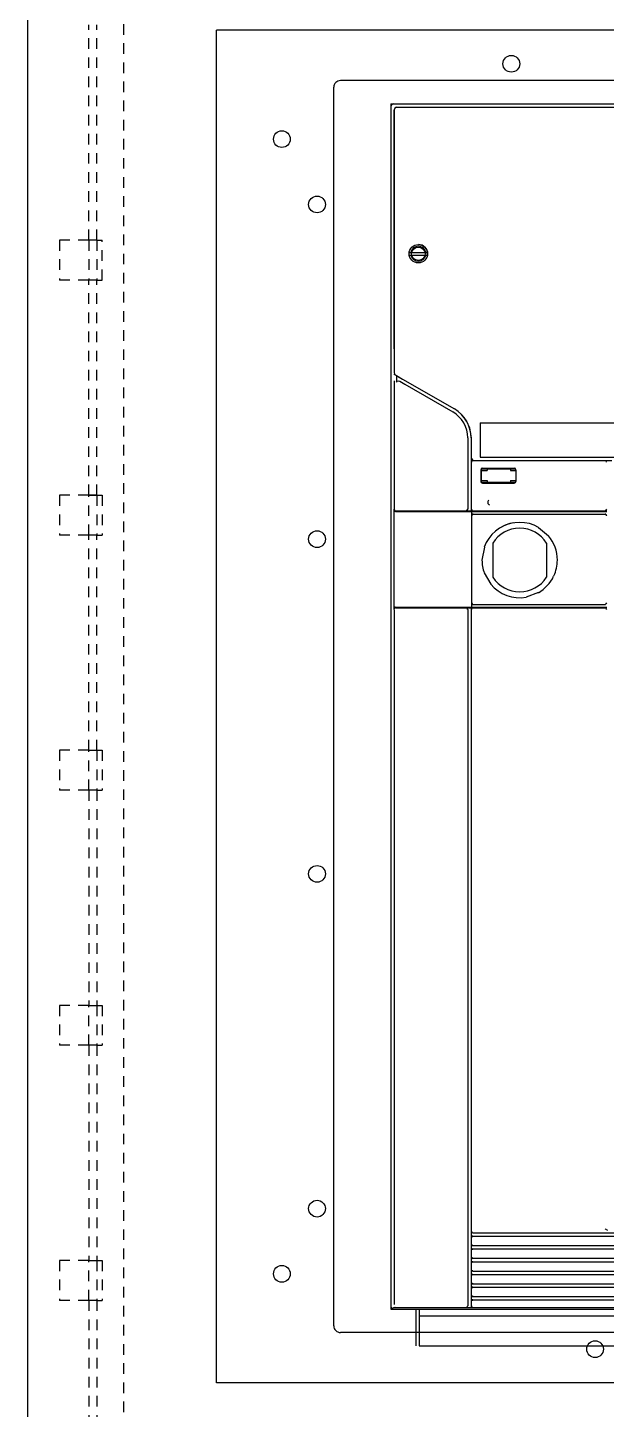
# Model space of a CAD drawing. Header units: inches. Extents: x 6 to 369, y -225 to 2.
# Drawn here: x 125.84 to 132.64, y -37.52 to -21.26 of the extents above; entities that cross this region are included whole.
import ezdxf

# ---------------------------------------------------------------- set-up
doc = ezdxf.new("R2010")
doc.units = ezdxf.units.IN
doc.header["$MEASUREMENT"] = 0
doc.linetypes.add('DOT2', pattern=[0.125, 0, -0.125])
doc.linetypes.add('HIDDEN2', pattern=[0.1875, 0.125, -0.0625])
for name, color, linetype in [('Cabinet', 253, 'HIDDEN2'), ('CB_E3_W_HR_3P', 10, 'Continuous'), ('CB_E3_W_HR_3P_DOOR_CUTOUT_FLUSH&EXTENDED_NO-FLANGE', 255, 'Continuous'), ('CB_E3_W_HR_3P_DOOR_CUTOUT_FLUSH_FLANGED', 2, 'Continuous'), ('D', 3, 'Continuous')]:
    doc.layers.add(name, color=color, linetype=linetype)

# ---------------------------------------------------------------- blocks, each defined once
blk = doc.blocks.new('A$C065B1C50')
at = {"layer": 'CB_E3_W_HR_3P'}
for centre in [(3.465, 15.512), (7.402, 15.512), (11.339, 15.512), (0.768, 14.626), (1.181, 13.858), (13.622, 13.858), (1.181, 9.921), (13.622, 9.921), (1.181, 5.984), (13.622, 5.984), (1.181, 2.047), (13.622, 2.047), (0.768, 1.28), (4.449, 0.394), (10.354, 0.394)]:
    blk.add_circle(centre, 0.0984, dxfattribs=at)
at = {"layer": 'CB_E3_W_HR_3P_DOOR_CUTOUT_FLUSH&EXTENDED_NO-FLANGE'}
for p, q in [((13.346, 15.315), (1.457, 15.315)), ((1.378, 0.669), (1.378, 15.236)), ((13.425, 0.669), (13.425, 15.236)), ((13.346, 0.591), (1.457, 0.591))]:
    blk.add_line(p, q, dxfattribs=at)
for centre, start, end in [((1.457, 15.236), 89.9998, 180.0002), ((13.346, 15.236), 0, 90), ((1.457, 0.669), 179.9998, 270.0002), ((13.346, 0.669), 269.9998, 0.0002)]:
    blk.add_arc(centre, 0.0787, start, end, dxfattribs=at)
at = {"layer": 'CB_E3_W_HR_3P_DOOR_CUTOUT_FLUSH_FLANGED'}
for p, q in [((0, 0), (0, 15.906)), ((14.016, 15.906), (0, 15.906)), ((14.016, 0), (14.016, 15.906)), ((14.016, 0), (0, 0))]:
    blk.add_line(p, q, dxfattribs=at)
blk = doc.blocks.new('A$C11D33752')
at = {"layer": 'Cabinet', "linetype": 'HIDDEN2'}
for p, q in [((39.945, 90), (39.945, 0)), ((39.539, 78.234), (39.539, 80.765)), ((39.632, 78.234), (39.632, 80.765)), ((39.539, 78.234), (39.195, 78.234)), ((39.195, 78.234), (39.195, 77.765)), ((39.539, 78.234), (39.539, 77.765)), ((39.632, 78.234), (39.539, 78.234)), ((39.632, 78.234), (39.632, 77.765)), ((39.632, 78.234), (39.695, 78.234)), ((39.695, 77.765), (39.695, 78.234)), ((39.539, 77.765), (39.195, 77.765)), ((39.539, 75.234), (39.539, 77.765)), ((39.632, 77.765), (39.539, 77.765)), ((39.632, 75.234), (39.632, 77.765)), ((39.632, 77.765), (39.695, 77.765)), ((39.539, 75.234), (39.195, 75.234)), ((39.195, 75.234), (39.195, 74.765)), ((39.539, 74.765), (39.539, 75.234)), ((39.539, 75.234), (39.632, 75.234)), ((39.632, 75.234), (39.539, 75.234)), ((39.632, 75.234), (39.632, 74.765)), ((39.632, 75.234), (39.695, 75.234)), ((39.695, 75.234), (39.695, 74.765)), ((39.539, 74.765), (39.195, 74.765)), ((39.539, 72.234), (39.539, 74.765)), ((39.632, 74.765), (39.539, 74.765)), ((39.632, 74.765), (39.539, 74.765)), ((39.632, 72.234), (39.632, 74.765)), ((39.632, 74.765), (39.695, 74.765)), ((39.539, 72.234), (39.195, 72.234)), ((39.195, 72.234), (39.195, 71.765)), ((39.539, 71.765), (39.539, 72.234)), ((39.539, 72.234), (39.632, 72.234)), ((39.632, 72.234), (39.632, 71.765)), ((39.632, 72.234), (39.695, 72.234)), ((39.695, 72.234), (39.695, 71.765)), ((39.539, 71.765), (39.195, 71.765)), ((39.539, 71.765), (39.539, 69.234)), ((39.632, 71.765), (39.539, 71.765)), ((39.632, 71.765), (39.632, 69.234)), ((39.632, 71.765), (39.695, 71.765)), ((39.539, 69.234), (39.195, 69.234)), ((39.195, 69.234), (39.195, 68.765)), ((39.539, 69.234), (39.632, 69.234)), ((39.539, 68.765), (39.539, 69.234)), ((39.632, 69.234), (39.632, 68.765)), ((39.632, 69.234), (39.695, 69.234)), ((39.695, 69.234), (39.695, 68.765)), ((39.539, 68.765), (39.195, 68.765)), ((39.539, 68.765), (39.539, 66.234)), ((39.632, 68.765), (39.539, 68.765)), ((39.632, 68.765), (39.632, 66.234)), ((39.632, 68.765), (39.695, 68.765)), ((39.539, 66.234), (39.195, 66.234)), ((39.195, 66.234), (39.195, 65.765)), ((39.539, 66.234), (39.632, 66.234)), ((39.539, 65.765), (39.539, 66.234)), ((39.632, 66.234), (39.632, 65.765)), ((39.632, 66.234), (39.695, 66.234)), ((39.695, 66.234), (39.695, 65.765)), ((39.539, 65.765), (39.195, 65.765)), ((39.539, 65.765), (39.539, 63.234)), ((39.632, 65.765), (39.539, 65.765)), ((39.632, 65.765), (39.632, 63.234)), ((39.632, 65.765), (39.695, 65.765))]:
    blk.add_line(p, q, dxfattribs=at)

msp = doc.modelspace()

# ---------------------------------------------------------------- linework, layer by layer
at = {"layer": 'Cabinet', "color": 7, "linetype": 'DOT2'}
msp.add_line((130.1084, -22.16254), (140.81707, -22.16254), dxfattribs=at)
msp.add_line((130.1084, -22.16254), (140.81707, -22.16254), dxfattribs=at)
at = {"layer": 'CB_E3_W_HR_3P', "color": 7}
for p, q in [((130.1084, -22.16254), (130.1084, -36.33577)), ((130.1084, -22.16254), (130.44305, -22.16254)), ((130.1084, -22.19403), (130.1084, -36.30428)), ((130.13989, -22.16254), (130.44305, -22.16254)), ((130.14475, -22.23412), (130.14475, -25.04348)), ((130.14777, -22.22947), (130.14777, -25.32462)), ((130.14777, -22.22947), (130.14879, -22.22947)), ((130.17562, -22.20327), (130.17739, -22.20327)), ((130.17635, -22.20191), (130.26163, -22.20191)), ((130.26163, -22.20191), (140.66384, -22.20191)), ((130.44305, -22.16254), (140.48242, -22.16254)), ((130.44305, -22.16254), (140.48242, -22.16254)), ((130.50908, -23.85545), (130.51041, -23.85545)), ((130.53062, -23.88498), (130.53248, -23.88498)), ((130.32916, -23.9086), (130.53725, -23.9086)), ((130.32916, -23.9401), (130.53725, -23.9401)), ((130.33427, -23.96372), (130.33579, -23.96372)), ((130.35621, -23.99325), (130.35733, -23.99325)), ((130.14437, -25.33857), (130.14555, -25.33925)), ((130.14555, -25.33925), (130.1756, -25.3566)), ((130.14777, -25.32462), (130.14879, -25.3252)), ((130.14777, -25.41927), (130.14777, -26.92632)), ((130.1756, -25.3566), (130.24785, -25.39831)), ((130.1756, -25.3566), (130.20737, -25.37494)), ((130.1756, -25.3566), (130.1756, -25.43326)), ((130.21441, -25.42447), (130.27348, -25.45857)), ((130.24785, -25.39831), (130.85643, -25.74968)), ((130.27348, -25.45857), (130.83675, -25.78377)), ((131.16155, -25.91451), (139.76392, -25.91451)), ((131.16155, -25.91451), (131.16155, -26.31608)), ((131.01392, -26.09063), (131.01392, -26.92632)), ((131.05329, -26.09063), (131.05329, -26.31608)), ((131.05329, -26.31608), (131.05329, -26.35546)), ((131.16155, -26.31608), (139.76392, -26.31608)), ((131.05329, -26.35546), (131.07297, -26.35546)), ((131.05329, -26.35546), (131.05329, -26.37514)), ((131.05329, -26.37514), (131.05329, -26.92632)), ((131.06289, -26.36122), (131.05811, -26.37514)), ((131.07297, -26.35545), (131.06289, -26.36122)), ((131.07297, -26.35545), (132.62809, -26.35545)), ((131.16648, -26.46373), (131.16648, -26.60152)), ((131.1714, -26.4588), (131.1714, -26.60644)), ((131.1714, -26.47357), (131.24029, -26.47357)), ((131.17632, -26.45388), (131.57002, -26.45388)), ((131.18616, -26.44404), (131.56018, -26.44404)), ((131.24029, -26.45388), (131.24029, -26.47357)), ((131.51588, -26.45388), (131.51588, -26.47357)), ((131.51588, -26.47357), (131.57986, -26.47357)), ((131.57986, -26.46373), (131.57986, -26.60152)), ((132.62809, -26.35545), (132.63777, -26.36122)), ((132.62809, -26.35545), (132.70683, -26.35545)), ((132.63777, -26.36122), (132.64053, -26.37514)), ((131.1714, -26.59167), (131.24029, -26.59167)), ((131.17631, -26.61136), (131.57002, -26.61136)), ((131.18616, -26.62121), (131.56018, -26.62121)), ((131.24029, -26.59167), (131.24029, -26.61136)), ((131.51588, -26.59167), (131.51588, -26.61136)), ((131.51588, -26.59167), (131.57986, -26.59167)), ((130.14323, -26.92632), (130.14323, -28.10743)), ((130.14323, -26.92632), (130.14555, -26.92632)), ((130.14384, -26.97356), (130.14384, -28.06018)), ((130.16292, -26.94601), (130.16523, -26.94601)), ((130.16352, -26.95388), (130.26195, -26.95388)), ((130.16523, -26.94601), (130.26364, -26.94601)), ((130.25346, -26.94601), (130.25346, -26.95388)), ((130.25647, -26.94601), (130.25647, -26.95388)), ((130.26195, -26.95388), (131.05722, -26.95388)), ((130.26364, -26.94601), (130.99423, -26.94601)), ((131.00407, -26.94024), (130.99423, -26.94601)), ((130.99423, -26.94601), (131.05329, -26.94601)), ((131.00909, -26.92632), (131.00407, -26.94024)), ((131.05329, -26.92632), (131.05329, -26.94601)), ((131.05329, -26.94601), (131.07297, -26.94601)), ((131.05329, -26.94601), (131.05329, -26.95388)), ((131.05722, -26.95388), (132.64777, -26.95388)), ((131.05722, -26.95388), (131.05722, -27.00506)), ((131.05935, -26.92632), (131.06289, -26.94024)), ((131.06289, -26.94024), (131.07297, -26.946)), ((131.07297, -26.946), (132.62809, -26.946)), ((131.26938, -26.87584), (131.26936, -26.87588)), ((132.63777, -26.94024), (132.62809, -26.946)), ((132.62809, -26.94601), (132.64777, -26.94601)), ((132.64295, -26.92632), (132.63777, -26.94024)), ((131.05722, -27.00506), (131.05722, -28.02868)), ((131.06683, -26.99114), (131.06205, -27.00506)), ((131.07691, -26.98538), (131.06683, -26.99114)), ((131.07691, -26.98538), (132.62809, -26.98538)), ((132.62809, -26.98538), (132.63777, -26.99114)), ((132.63777, -26.99114), (132.64053, -27.00506)), ((131.84561, -27.14314), (131.96252, -27.24276)), ((131.20898, -27.3756), (131.18124, -27.52671)), ((131.30722, -27.32811), (131.30919, -27.72843)), ((131.94108, -27.32811), (131.93911, -27.72843)), ((131.20795, -27.6782), (131.28572, -27.8107)), ((131.84529, -27.9098), (131.70106, -27.9629)), ((130.14323, -28.10743), (130.14555, -28.10743)), ((130.14777, -28.11168), (130.14777, -36.28273)), ((130.16292, -28.08774), (130.16523, -28.08774)), ((130.16352, -28.07986), (130.26195, -28.07986)), ((130.16523, -28.08774), (130.26364, -28.08774)), ((130.25346, -28.07986), (130.25346, -28.08774)), ((130.25647, -28.07986), (130.25647, -28.08774)), ((130.26195, -28.07986), (131.05722, -28.07986)), ((130.26364, -28.08774), (130.99423, -28.08774)), ((130.99423, -28.08774), (131.07297, -28.08774)), ((130.99423, -28.08774), (131.00407, -28.09351)), ((131.00407, -28.09351), (131.00714, -28.10743)), ((131.01392, -28.10743), (131.01392, -36.28689)), ((131.05329, -28.07986), (131.05329, -28.08774)), ((131.05329, -28.10743), (131.05329, -35.42041)), ((131.05722, -28.02869), (131.05722, -28.07986)), ((131.05722, -28.07986), (132.64777, -28.07986)), ((131.06289, -28.09351), (131.05811, -28.10743)), ((131.07297, -28.08774), (131.06289, -28.09351)), ((131.06329, -28.02868), (131.06683, -28.0426)), ((131.06683, -28.0426), (131.07691, -28.04837)), ((131.07297, -28.08774), (132.62809, -28.08774)), ((131.07691, -28.04837), (132.62809, -28.04837)), ((132.63777, -28.0426), (132.62809, -28.04837)), ((132.62809, -28.08774), (132.63777, -28.09351)), ((132.64295, -28.02868), (132.63777, -28.0426)), ((132.63777, -28.09351), (132.64053, -28.10743)), ((131.05329, -35.42041), (131.05329, -35.49915)), ((131.05811, -35.42041), (131.06289, -35.43433)), ((131.05881, -35.48947), (131.05329, -35.49915)), ((131.05329, -35.49915), (131.05329, -35.57002)), ((131.05329, -35.57002), (131.05881, -35.5797)), ((131.05329, -35.57002), (131.05329, -35.64876)), ((131.07225, -35.48622), (131.05881, -35.48947)), ((131.05881, -35.5797), (131.07234, -35.58486)), ((131.06289, -35.43433), (131.07297, -35.4401)), ((131.07249, -35.4401), (131.07297, -35.4401)), ((131.07249, -35.47947), (131.07297, -35.47947)), ((131.07249, -35.58971), (131.07297, -35.58971)), ((131.07297, -35.4401), (133.51392, -35.4401)), ((131.07297, -35.47947), (139.8525, -35.47947)), ((131.07297, -35.58971), (139.8525, -35.58971)), ((131.05881, -35.63908), (131.05329, -35.64876)), ((131.05329, -35.64876), (131.05329, -35.71963)), ((131.05329, -35.71963), (131.05881, -35.72931)), ((131.05329, -35.71963), (131.05329, -35.79837)), ((131.07225, -35.63583), (131.05881, -35.63908)), ((131.05881, -35.72931), (131.07234, -35.73447)), ((131.07249, -35.62908), (131.07297, -35.62908)), ((131.07249, -35.73931), (131.07297, -35.73931)), ((131.07297, -35.62908), (139.8525, -35.62908)), ((131.07297, -35.73931), (139.8525, -35.73931)), ((131.05881, -35.78869), (131.05329, -35.79837)), ((131.05329, -35.79837), (131.05329, -35.86923)), ((131.05329, -35.86923), (131.05881, -35.87892)), ((131.05329, -35.86923), (131.05329, -35.94797)), ((131.07225, -35.78544), (131.05881, -35.78869)), ((131.05881, -35.87892), (131.07234, -35.88408)), ((131.07249, -35.77868), (131.07297, -35.77868)), ((131.07249, -35.88892), (131.07297, -35.88892)), ((131.07297, -35.77868), (139.8525, -35.77868)), ((131.07297, -35.88892), (139.8525, -35.88892)), ((131.05881, -35.93829), (131.05329, -35.94797)), ((131.05329, -35.94797), (131.05329, -36.01884)), ((131.05329, -36.01884), (131.05881, -36.02852)), ((131.05329, -36.01884), (131.05329, -36.09758)), ((131.07225, -35.93504), (131.05881, -35.93829)), ((131.05881, -36.02852), (131.07234, -36.03368)), ((131.07249, -35.92829), (131.07297, -35.92829)), ((131.07249, -36.03852), (131.07297, -36.03852)), ((131.07297, -35.92829), (139.8525, -35.92829)), ((131.07297, -36.03852), (139.8525, -36.03852)), ((131.05881, -36.0879), (131.05329, -36.09758)), ((131.05329, -36.09758), (131.05329, -36.16845)), ((131.05329, -36.16845), (131.05881, -36.17813)), ((131.05329, -36.16845), (131.05329, -36.24719)), ((131.05881, -36.2375), (131.05329, -36.24719)), ((131.07225, -36.08465), (131.05881, -36.0879)), ((131.05881, -36.17813), (131.07234, -36.18329)), ((131.07225, -36.23426), (131.05881, -36.2375)), ((131.07249, -36.07789), (131.07297, -36.07789)), ((131.07249, -36.18813), (131.07297, -36.18813)), ((131.07249, -36.2275), (131.07297, -36.2275)), ((131.07297, -36.07789), (139.8525, -36.07789)), ((131.07297, -36.18813), (139.8525, -36.18813)), ((131.07297, -36.2275), (139.8525, -36.2275)), ((130.14868, -36.31608), (130.1084, -36.33577)), ((130.1084, -36.33577), (130.44305, -36.33577)), ((130.1399, -36.33577), (130.44305, -36.33577)), ((130.14868, -36.31608), (130.21667, -36.31608)), ((130.21667, -36.31608), (140.7088, -36.31608)), ((130.33281, -36.31812), (130.95964, -36.31812)), ((130.40368, -36.33577), (130.40368, -36.76884)), ((130.44305, -36.33577), (130.44305, -36.41451)), ((130.44305, -36.33577), (140.48242, -36.33577)), ((130.44305, -36.33577), (140.48242, -36.33577)), ((130.44305, -36.33577), (130.44305, -36.76884)), ((130.99423, -36.31839), (130.99423, -36.31863)), ((131.00815, -36.30501), (131.00407, -36.30855)), ((131.01392, -36.2987), (131.00815, -36.30501)), ((131.01392, -36.28689), (131.01392, -36.2987)), ((131.01392, -36.2987), (131.01392, -36.29886)), ((131.05329, -36.24719), (131.05329, -36.29817)), ((131.05329, -36.29817), (131.05329, -36.29886)), ((131.05811, -36.29817), (131.06292, -36.31205)), ((131.06292, -36.31205), (131.07297, -36.31786)), ((131.07297, -36.31786), (131.07297, -36.31863)), ((130.44305, -36.41451), (130.44305, -36.76884)), ((130.44305, -36.41451), (133.2485, -36.41451)), ((130.44305, -36.76884), (140.48242, -36.76884)), ((130.44305, -36.76884), (132.4507, -36.76884)), ((130.44305, -36.76884), (140.48242, -36.76884))]:
    msp.add_line(p, q, dxfattribs=at)
for points in [[(130.13989, -22.16254), (130.11763, -22.17176), (130.1084, -22.19403)], [(130.17635, -22.20191), (130.15686, -22.20998), (130.14879, -22.22947)], [(130.14879, -25.3252), (130.16257, -25.34907)], [(130.1756, -25.43326), (130.18269, -25.42071), (130.20121, -25.41899), (130.21441, -25.42447)], [(130.93724, -25.81298), (130.99829, -25.89503), (131.03404, -25.97257), (131.05328, -26.09062)], [(130.14323, -26.92632), (130.149, -26.94024), (130.16292, -26.94601)], [(130.14555, -26.92632), (130.15131, -26.94024), (130.16523, -26.94601)], [(130.16292, -28.08774), (130.149, -28.09351), (130.14323, -28.10743)], [(130.16523, -28.08774), (130.15131, -28.09351), (130.14555, -28.10743)], [(132.66155, -35.41057), (132.63478, -35.39797), (132.62747, -35.39089)], [(130.1084, -36.30428), (130.11763, -36.32654), (130.1399, -36.33577)], [(130.1587, -36.31322), (130.26364, -36.31812)], [(130.99423, -36.31839), (131.00815, -36.31262)], [(131.05329, -36.29817), (131.05609, -36.3083)], [(131.50478, -36.31752), (139.42069, -36.31752)]]:
    msp.add_lwpolyline(points, dxfattribs=at)
for centre, radius in [((130.43321, -23.92435), 0.10827), ((130.4332, -23.92435), 0.10827), ((130.43321, -23.92435), 0.07874)]:
    msp.add_circle(centre, radius, dxfattribs=at)
for centre, radius, start, end in [((130.43321, -23.92435), 0.08858, 10.240931, 169.759069), ((130.43321, -23.92435), 0.10827, 356.149952, 90), ((130.43321, -23.92435), 0.08858, 190.239122, 349.760878), ((130.65958, -26.09063), 0.35433, 0.000306, 59.999694), ((130.65959, -26.09063), 0.3937, 0.000265, 60.000161), ((130.65959, -26.09063), 0.3937, 0.00142, 60), ((131.09266, -26.31608), 0.03937, 180.006474, 269.993565), ((131.07297, -26.37514), 0.01969, 149.214511, 180.000561), ((131.18616, -26.46373), 0.01969, 90.000725, 179.999427), ((131.56018, -26.46373), 0.01969, 0.000588, 89.999292), ((131.18616, -26.60152), 0.01969, 180.000573, 269.999275), ((131.56018, -26.60152), 0.01969, 270.000016, 359.999412), ((130.16352, -26.97356), 0.01969, 89.999439, 180.000561), ((130.99423, -26.92632), 0.01969, 270.000001, 286.912922), ((130.99423, -26.92632), 0.01969, 320.68127, 0), ((131.07297, -26.92632), 0.01969, 180, 215.137405), ((131.27804, -26.84758), 0.0296, 125.278289, 252.955562), ((131.07691, -27.00506), 0.01969, 142.171786, 179.986655), ((131.07691, -27.00506), 0.01969, 90.000823, 106.488422), ((131.62415, -27.5267), 0.44291, 99.991542, 160.001444), ((131.62415, -27.52671), 0.44291, 59.999589, 120.000013), ((132.62809, -27.00506), 0.01968, 69.177676, 90.00319), ((132.62809, -27.00506), 0.01968, 359.995645, 47.540909), ((131.62415, -27.52672), 0.37402, 32.073319, 147.926668), ((131.62415, -27.52671), 0.44291, 359.999576, 39.999527), ((131.62416, -27.52671), 0.44292, 180.001048, 200.000765), ((131.62415, -27.52672), 0.44291, 335.289543, 0.001306), ((131.62415, -27.52672), 0.37402, 212.636954, 327.363034), ((131.62415, -27.52672), 0.44291, 299.996842, 334.423985), ((131.62416, -27.52671), 0.44292, 220.000391, 279.999187), ((130.16352, -28.06018), 0.01969, 180, 270.002686), ((130.99423, -28.10743), 0.01969, 73.087075, 90), ((130.99423, -28.10743), 0.01969, 0, 44.280816), ((131.07297, -28.10743), 0.01969, 142.232989, 180), ((131.07691, -28.02868), 0.01969, 180.013079, 221.3635), ((131.07297, -28.10743), 0.01969, 90.000001, 106.396575), ((131.07691, -28.02868), 0.01969, 253.511644, 269.999284), ((132.62809, -28.02868), 0.01969, 270.000687, 287.351727), ((132.62809, -28.10743), 0.01969, 72.648052, 89.999107), ((132.62809, -28.10743), 0.01969, 0.000777, 46.104957), ((131.07297, -35.42041), 0.01969, 180.00795, 211.962646), ((131.07297, -35.49916), 0.01969, 91.403254, 129.577794), ((131.07297, -35.49915), 0.01969, 90, 128.2502), ((131.07297, -35.57002), 0.01969, 236.728144, 268.596746), ((131.07297, -35.57002), 0.01969, 238.720047, 270.000561), ((131.07297, -35.42041), 0.01969, 266.726695, 268.596746), ((131.07297, -35.64876), 0.01969, 91.403254, 129.577794), ((131.07297, -35.64876), 0.01969, 90, 128.2502), ((131.07297, -35.71962), 0.01969, 236.728143, 268.596746), ((131.07297, -35.71963), 0.01969, 238.720045, 270.000561), ((131.07297, -35.79837), 0.01969, 91.403254, 129.577795), ((131.07297, -35.79837), 0.01969, 90, 128.250201), ((131.07297, -35.86923), 0.01969, 236.728144, 268.596746), ((131.07297, -35.86923), 0.01969, 238.720047, 270.000561), ((131.07297, -35.94798), 0.01969, 91.403254, 129.577794), ((131.07297, -35.94797), 0.01969, 90, 128.2502), ((131.07297, -36.01884), 0.01969, 236.728143, 268.596746), ((131.07297, -36.01884), 0.01969, 238.720046, 270.000561), ((131.07297, -36.09758), 0.01969, 91.403254, 129.577794), ((131.07297, -36.24719), 0.01969, 91.403254, 129.577794), ((131.07297, -36.09758), 0.01969, 90, 128.2502), ((131.07297, -36.24719), 0.01969, 90, 128.2502), ((131.07297, -36.16844), 0.01969, 236.728144, 268.596746), ((131.07297, -36.16845), 0.01969, 238.720046, 270.000561), ((130.99403, -36.29874), 0.01989, 270.593579, 323.287687), ((130.99403, -36.29874), 0.01989, 354.196039, 359.656885), ((131.07318, -36.29874), 0.01989, 180.343115, 213.144216), ((131.07318, -36.29874), 0.01989, 263.643683, 269.406421)]:
    msp.add_arc(centre, radius, start, end, dxfattribs=at)
at = {"layer": 'D', "color": 7}
msp.add_line((125.84057, -12.62335), (125.84057, -101.37568), dxfattribs=at)

# ---------------------------------------------------------------- block references
at = {"layer": 'Cabinet', "color": 7, "linetype": 'DOT2'}
msp.add_blockref('A$C065B1C50', (128.06116, -37.20191), dxfattribs=at)
at = {"layer": 'D', "color": 7}
msp.add_blockref('A$C11D33752', (87.02061, -101.99835), dxfattribs=at)

doc.saveas('drawing.dxf')
